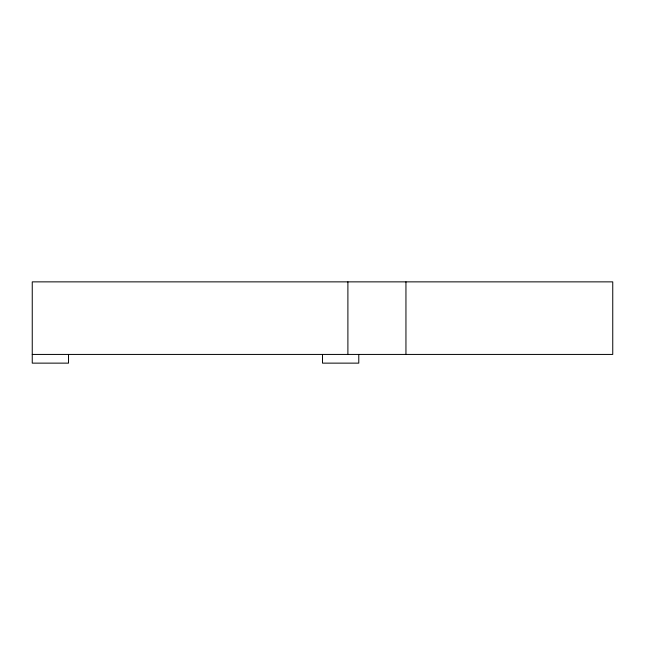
<?xml version="1.0" encoding="UTF-8"?>
<svg xmlns="http://www.w3.org/2000/svg" width="645" height="645" viewBox="0 0 645 645"><rect width="100%" height="100%" fill="white"/><g stroke="black" fill="none" stroke-linecap="round" stroke-linejoin="round"><path stroke-width="0.97" d="M32.25 354.428L612.75 354.428L612.75 281.865L32.25 281.865L32.25 363.135L68.531 363.135L68.531 354.428M405.947 281.865L405.947 354.428M358.781 354.428L358.781 363.135L322.5 363.135L322.5 354.428M347.897 281.865L347.897 354.428"/></g></svg>
